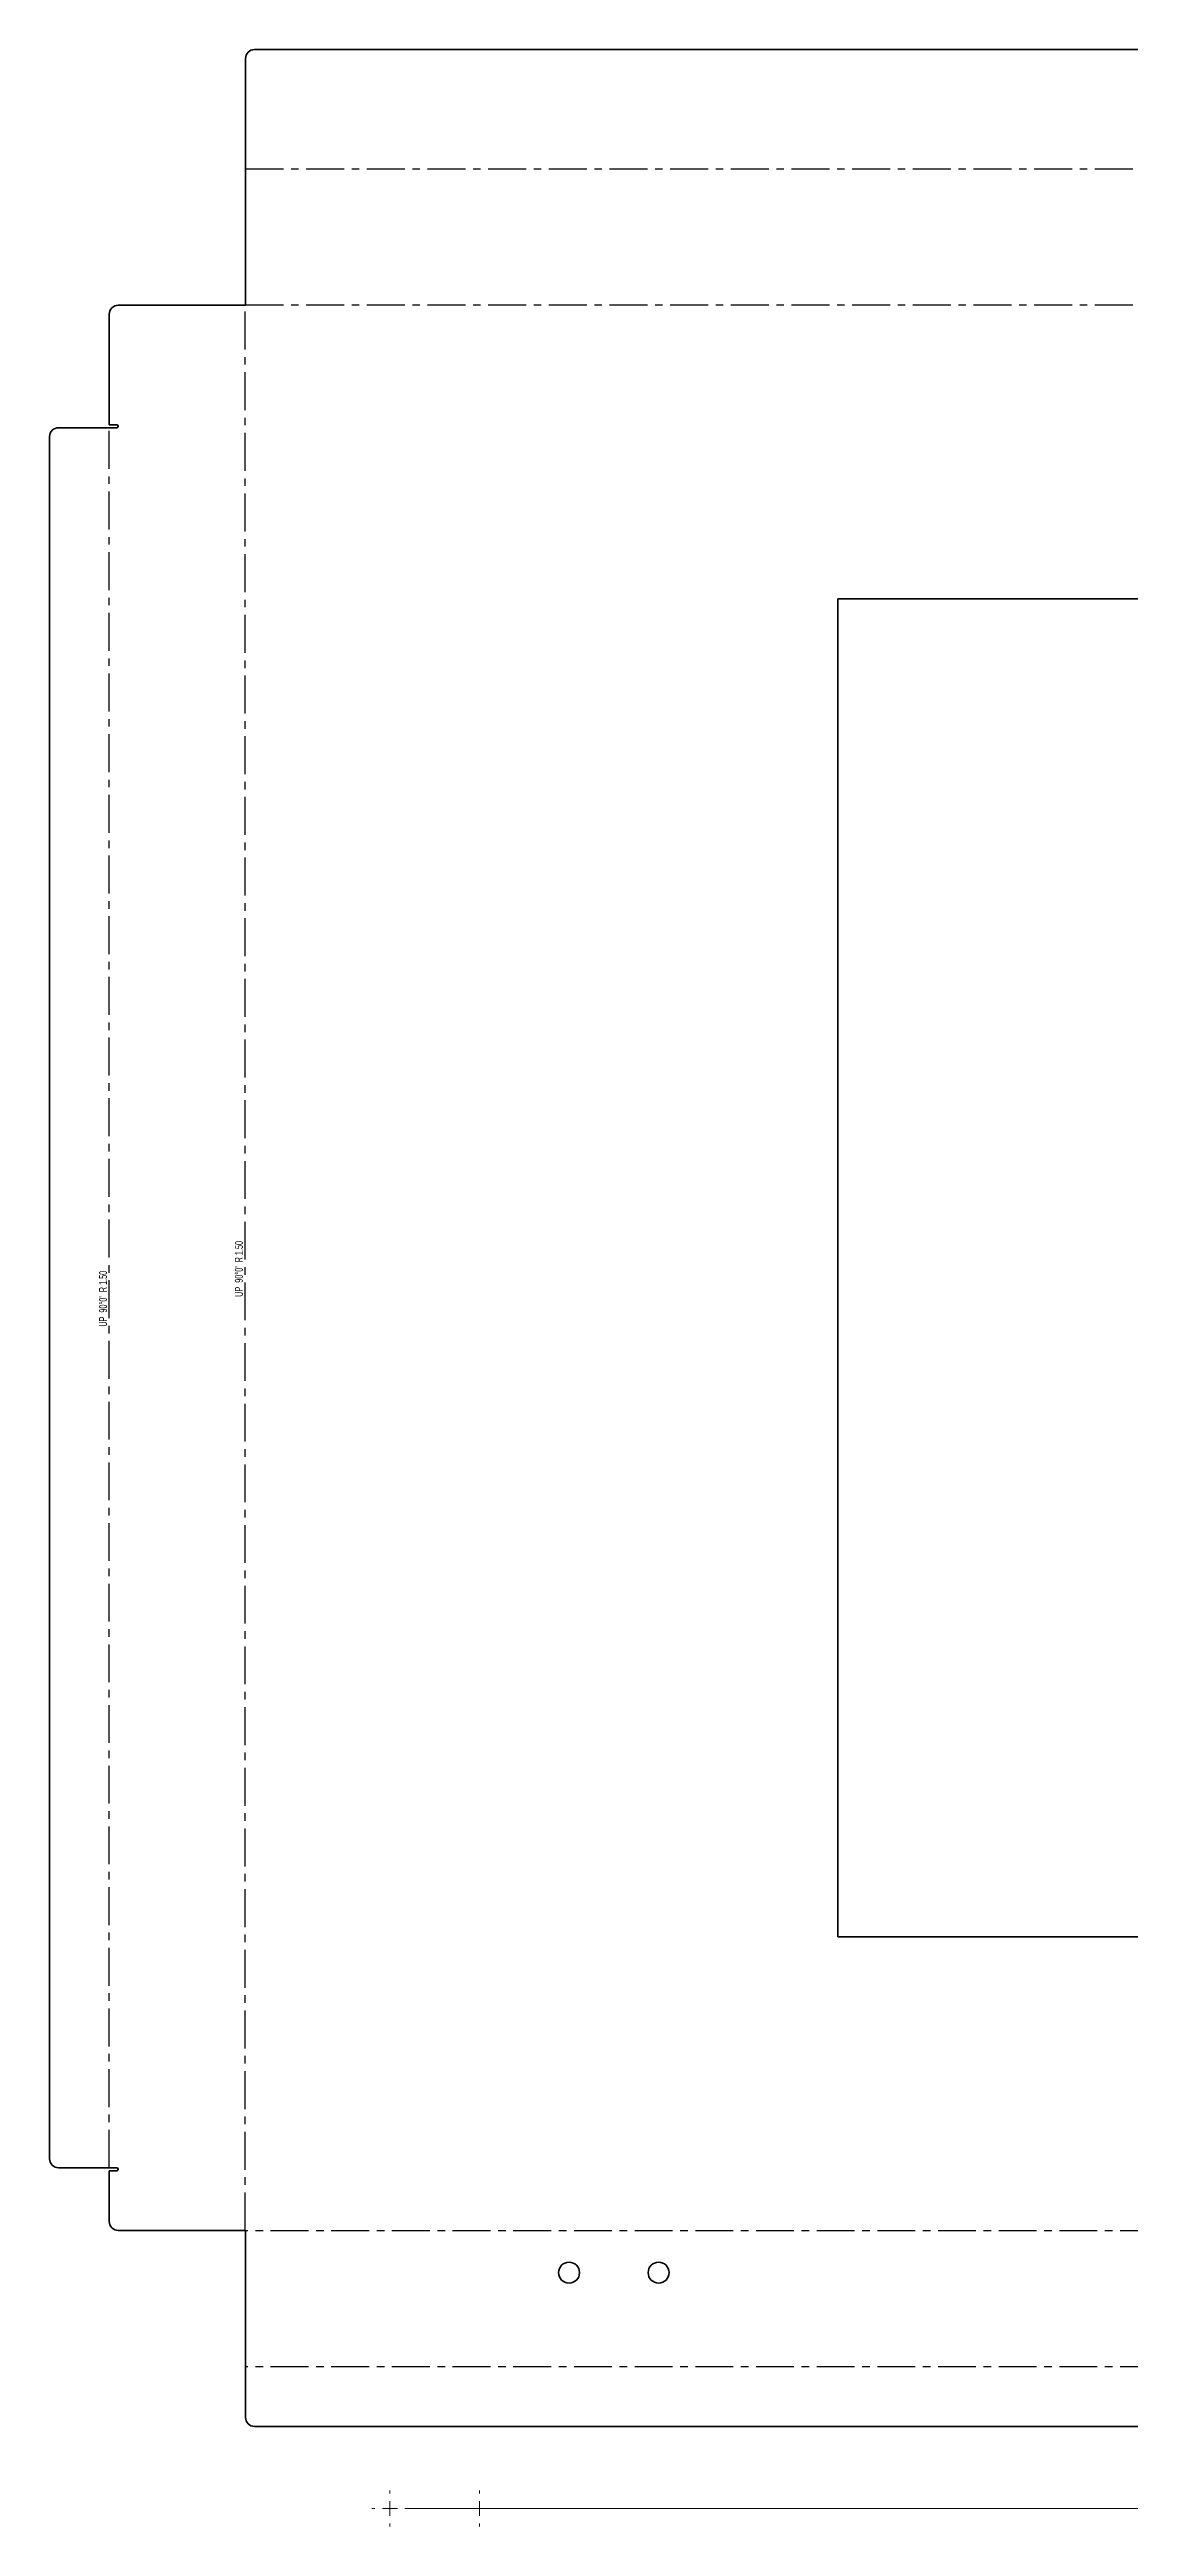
# Model space of a CAD drawing. Header units: millimetres. Extents: x -2050 to 1683, y -476 to 2391.
# Drawn here: x -721 to -359, y -476 to 353 of the extents above; entities that cross this region are included whole.
import ezdxf

# ---------------------------------------------------------------- set-up
doc = ezdxf.new("R2010")
doc.units = ezdxf.units.MM
doc.linetypes.add('CENTERX2', pattern=[20.32, 12.7, -2.54, 2.54, -2.54])
doc.styles.add('SLDTEXTSTYLE1', font='TXT', dxfattribs={"width": 0.574118})

# ---------------------------------------------------------------- blocks, each defined once
blk = doc.blocks.new('SW_CENTERMARKSYMBOL_0')
at = {"color": 0, "linetype": 'Continuous', "lineweight": 18}
for p, q in [((-765, 0), (-766, 0)), ((-760, 0), (-762.5, 0)), ((-760, 5), (-760, 6)), ((-760, 0), (-760, 2.5)), ((-760, 0), (-760, -2.5)), ((-760, 0), (-757.5, 0)), ((-755, 0), (-5, 0)), ((0, 0), (-2.5, 0)), ((0, 5), (0, 6)), ((0, 0), (0, 2.5)), ((0, 0), (0, -2.5)), ((0, 0), (2.5, 0)), ((5, 0), (755, 0)), ((760, 0), (757.5, 0)), ((760, 5), (760, 6)), ((760, 0), (760, 2.5)), ((760, 0), (760, -2.5)), ((760, 0), (762.5, 0)), ((765, 0), (766, 0)), ((-760, -5), (-760, -6)), ((0, -5), (0, -6)), ((760, -5), (760, -6))]:
    blk.add_line(p, q, dxfattribs=at)
blk = doc.blocks.new('SW_CENTERMARKSYMBOL_1')
at = {"color": 0, "linetype": 'Continuous', "lineweight": 18}
for p, q in [((-765, 0), (-766, 0)), ((-760, 0), (-762.5, 0)), ((-760, 5), (-760, 6)), ((-760, 0), (-760, 2.5)), ((-760, 0), (-760, -2.5)), ((-760, 0), (-757.5, 0)), ((-755, 0), (-5, 0)), ((0, 0), (-2.5, 0)), ((0, 5), (0, 6)), ((0, 0), (0, 2.5)), ((0, 0), (0, -2.5)), ((0, 0), (2.5, 0)), ((5, 0), (755, 0)), ((760, 0), (757.5, 0)), ((760, 5), (760, 6)), ((760, 0), (760, 2.5)), ((760, 0), (760, -2.5)), ((760, 0), (762.5, 0)), ((765, 0), (766, 0)), ((-760, -5), (-760, -6)), ((0, -5), (0, -6)), ((760, -5), (760, -6))]:
    blk.add_line(p, q, dxfattribs=at)

msp = doc.modelspace()

# ---------------------------------------------------------------- linework, layer by layer
at = {"color": 7, "linetype": 'Continuous', "lineweight": 35}
for p, q in [((-655.02, 267.41), (-655.02, 350.05)), ((-652.02, 353.05), (988.7, 353.05)), ((-655.02, 267.41), (-697.66, 267.41)), ((-700.66, 227.41), (-700.66, 264.41)), ((-717.66, 226.41), (-698.16, 226.41)), ((-698.16, 227.41), (-700.66, 227.41)), ((-720.66, -353.31), (-720.66, 223.41)), ((-456.66, 169.05), (443.34, 169.05)), ((-456.66, -278.95), (-456.66, 169.05)), ((443.34, -278.95), (-456.66, -278.95)), ((-698.16, -356.31), (-717.66, -356.31)), ((-700.66, -374.31), (-700.66, -357.31)), ((-700.66, -357.31), (-698.16, -357.31)), ((-655.02, -377.31), (-697.66, -377.31)), ((-655.02, -439.96), (-655.02, -377.31)), ((988.7, -442.96), (-652.02, -442.96))]:
    msp.add_line(p, q, dxfattribs=at)
at = {"color": 7, "linetype": 'CENTERX2'}
for p, q in [((-655.02, 313.05), (991.7, 313.05)), ((-655.16, -377.31), (-655.16, 267.41)), ((-655.02, 267.55), (991.7, 267.55)), ((-700.66, -356.31), (-700.66, 226.41)), ((991.7, -377.45), (-655.02, -377.45)), ((991.7, -422.95), (-655.02, -422.95))]:
    msp.add_line(p, q, dxfattribs=at)
at = {"color": 7, "linetype": 'Continuous', "lineweight": 35}
for centre in [(-546.66, -391.45), (-516.66, -391.45)]:
    msp.add_circle(centre, 3.5, dxfattribs=at)
for centre, radius, start, end in [((-652.02, 350.05), 3, 90, 180), ((-697.66, 264.41), 3, 90, 180), ((-717.66, 223.41), 3, 90, 180), ((-698.16, 226.91), 0.5, 270, 90), ((-717.66, -353.31), 3, 180, 270), ((-698.16, -356.81), 0.5, 270, 90), ((-697.66, -374.31), 3, 180, 270), ((-652.02, -439.96), 3, 180, 270)]:
    msp.add_arc(centre, radius, start, end, dxfattribs=at)

# ---------------------------------------------------------------- block references
at = {"color": 7, "linetype": 'Continuous', "lineweight": 18}
for name, p in [('SW_CENTERMARKSYMBOL_0', (153.34, -470.45)), ('SW_CENTERMARKSYMBOL_1', (183.34, -470.45))]:
    msp.add_blockref(name, p, dxfattribs=at)

# ---------------------------------------------------------------- texts
at = {"color": 7, "linetype": 'Continuous', "lineweight": 18, "char_height": 2.6458, "attachment_point": 2, "rotation": 90, "style": 'SLDTEXTSTYLE1'}
for insert in [(-658.57, -55.3), (-704.07, -65.3)]:
    msp.add_mtext("UP  90°0'  R 1.50", dxfattribs=dict(at, insert=insert))

doc.saveas('drawing.dxf')
